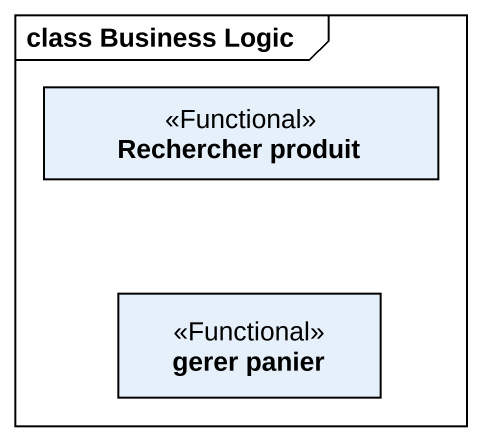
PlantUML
@startuml
mainframe class Business Logic
hide circle
hide empty members
class "Rechercher produit" as Rechercher_produit <<Functional>>
class "gerer panier" as gerer_panier <<Functional>>
@enduml
